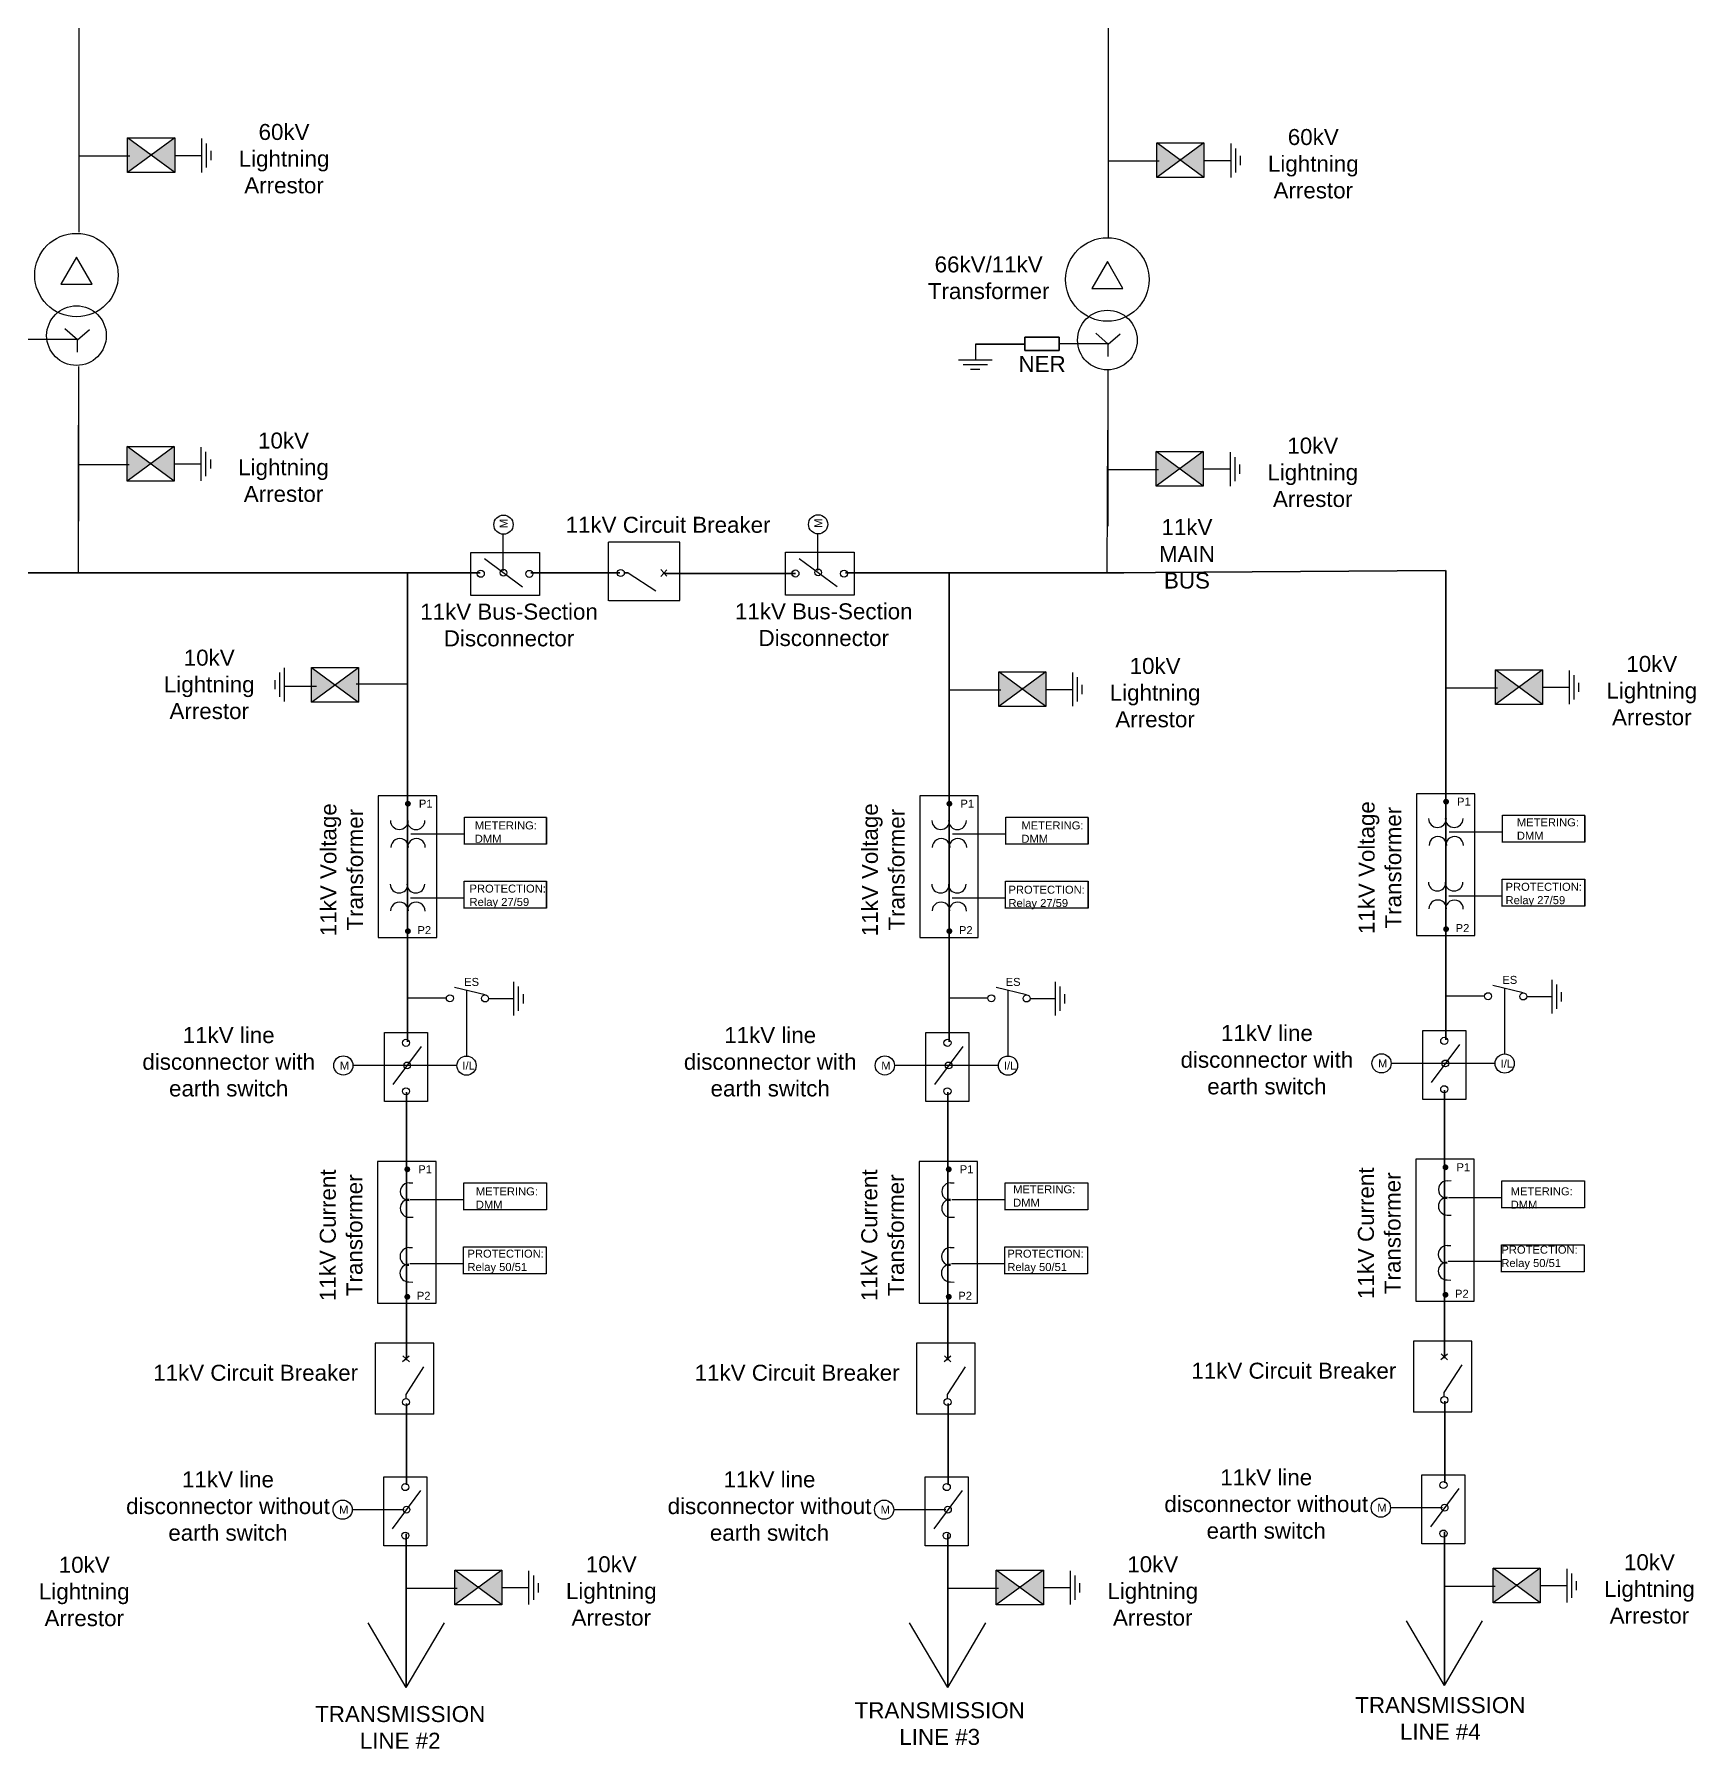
# Model space of a CAD drawing. Header units: millimetres. Extents: x 2286 to 2753, y 1507 to 2073.
# Drawn here: x 2493.1 to 2752.8, y 1507.2 to 1775 of the extents above; entities that cross this region are included whole.
import ezdxf

# ---------------------------------------------------------------- set-up
doc = ezdxf.new("R2010")
doc.units = ezdxf.units.MM
doc.layers.add('Equipment', color=150, linetype='Continuous')
doc.layers.add('LT line', color=3, linetype='Continuous')
doc.styles.get("Standard").update_dxf_attribs({"font": 'arial.ttf'})

# ---------------------------------------------------------------- blocks, each defined once
blk = doc.blocks.new('NER')
at = {"lineweight": 35}
for p, q in [((2647.9, 1725.6), (2647.9, 1727.68)), ((2647.9, 1727.68), (2653.27, 1727.68)), ((2653.27, 1727.68), (2653.27, 1725.6)), ((2647.92, 1726.6), (2640.28, 1726.6)), ((2653.27, 1725.6), (2647.9, 1725.6)), ((2653.91, 1726.6), (2653.91, 1726.6))]:
    blk.add_line(p, q, dxfattribs=at)
blk.add_line((2660.96, 1726.62), (2653.28, 1726.61))
at = {"insert": (2642.41, 1724.73), "char_height": 2.5, "attachment_point": 1}
blk.add_mtext_dynamic_manual_height_columns('\\pxqc;NER', width=16.4088, gutter_width=12.5, heights=[0], dxfattribs=at)

msp = doc.modelspace()

# ---------------------------------------------------------------- hatches: boundary and pattern name
h = msp.add_hatch(color=256)
h.dxf.hatch_style = 1
h.paths.add_polyline_path([(2551.53, 1655.24, 0.417585), (2551.04, 1654.78, 0.417585), (2551.53, 1654.33)])
h.paths.add_polyline_path([(2551.53, 1655.24), (2551.53, 1654.33, 0.395562), (2551.98, 1654.78, 0.395562)])
h = msp.add_hatch(color=256)
h.dxf.hatch_style = 1
h.paths.add_polyline_path([(2636.14, 1655.24, 0.417585), (2635.66, 1654.78, 0.417585), (2636.14, 1654.33)])
h.paths.add_polyline_path([(2636.14, 1655.24), (2636.14, 1654.33, 0.395562), (2636.59, 1654.78, 0.395562)])
h = msp.add_hatch(color=256)
h.dxf.hatch_style = 1
h.paths.add_polyline_path([(2713.76, 1655.56, 0.417585), (2713.28, 1655.1, 0.417585), (2713.76, 1654.65)])
h.paths.add_polyline_path([(2713.76, 1655.56), (2713.76, 1654.65, 0.395562), (2714.21, 1655.1, 0.395562)])
h = msp.add_hatch(color=256)
h.dxf.hatch_style = 1
h.paths.add_polyline_path([(2551.53, 1635.33, 0.417585), (2551.04, 1634.88, 0.417585), (2551.53, 1634.42)])
h.paths.add_polyline_path([(2551.53, 1635.33), (2551.53, 1634.42, 0.395562), (2551.98, 1634.88, 0.395562)])
h = msp.add_hatch(color=256)
h.dxf.hatch_style = 1
h.paths.add_polyline_path([(2636.15, 1635.33, 0.417585), (2635.66, 1634.88, 0.417585), (2636.15, 1634.42)])
h.paths.add_polyline_path([(2636.15, 1635.33), (2636.15, 1634.42, 0.395562), (2636.59, 1634.88, 0.395562)])
h = msp.add_hatch(color=256)
h.dxf.hatch_style = 1
h.paths.add_polyline_path([(2713.76, 1635.65, 0.417585), (2713.28, 1635.19, 0.417585), (2713.76, 1634.74)])
h.paths.add_polyline_path([(2713.76, 1635.65), (2713.76, 1634.74, 0.395562), (2714.21, 1635.19, 0.395562)])
h = msp.add_hatch(color=256)
h.dxf.hatch_style = 1
h.paths.add_polyline_path([(2551.43, 1598.12, 0.417585), (2550.95, 1597.67, 0.417585), (2551.43, 1597.21)])
h.paths.add_polyline_path([(2551.43, 1598.12), (2551.43, 1597.21, 0.395562), (2551.88, 1597.67, 0.395562)])
h = msp.add_hatch(color=256)
h.dxf.hatch_style = 1
h.paths.add_polyline_path([(2636.05, 1598.12, 0.417585), (2635.56, 1597.67, 0.417585), (2636.05, 1597.21)])
h.paths.add_polyline_path([(2636.05, 1598.12), (2636.05, 1597.21, 0.395562), (2636.5, 1597.67, 0.395562)])
h = msp.add_hatch(color=256)
h.dxf.hatch_style = 1
h.paths.add_polyline_path([(2713.67, 1598.44, 0.417585), (2713.18, 1597.98, 0.417585), (2713.67, 1597.53)])
h.paths.add_polyline_path([(2713.67, 1598.44), (2713.67, 1597.53, 0.395562), (2714.11, 1597.98, 0.395562)])
h = msp.add_hatch(color=256)
h.dxf.hatch_style = 1
h.paths.add_polyline_path([(2551.43, 1578.21, 0.417585), (2550.95, 1577.76, 0.417585), (2551.43, 1577.3)])
h.paths.add_polyline_path([(2551.43, 1578.21), (2551.43, 1577.3, 0.395562), (2551.88, 1577.76, 0.395562)])
h = msp.add_hatch(color=256)
h.dxf.hatch_style = 1
h.paths.add_polyline_path([(2636.05, 1578.21, 0.417585), (2635.56, 1577.76, 0.417585), (2636.05, 1577.3)])
h.paths.add_polyline_path([(2636.05, 1578.21), (2636.05, 1577.3, 0.395562), (2636.5, 1577.76, 0.395562)])
h = msp.add_hatch(color=256)
h.dxf.hatch_style = 1
h.paths.add_polyline_path([(2713.67, 1578.53, 0.417585), (2713.18, 1578.08, 0.417585), (2713.67, 1577.62)])
h.paths.add_polyline_path([(2713.67, 1578.53), (2713.67, 1577.62, 0.395562), (2714.12, 1578.08, 0.395562)])
at = {"layer": 'Equipment'}
h = msp.add_hatch(color=0, dxfattribs=at)
h.dxf.hatch_style = 1
h.paths.add_polyline_path([(2515.07, 1758.8), (2511.39, 1756.1), (2515.07, 1753.41)])
h.paths.add_polyline_path([(2511.39, 1756.1), (2507.71, 1758.8), (2507.71, 1753.41)])
h = msp.add_hatch(color=0, dxfattribs=at)
h.dxf.hatch_style = 1
h.paths.add_polyline_path([(2675.9, 1758.01), (2672.22, 1755.32), (2675.9, 1752.62)])
h.paths.add_polyline_path([(2672.22, 1755.32), (2668.55, 1758.01), (2668.55, 1752.62)])
h = msp.add_hatch(color=0, dxfattribs=at)
h.dxf.hatch_style = 1
h.paths.add_polyline_path([(2514.98, 1710.58), (2511.3, 1707.89), (2514.98, 1705.19)])
h.paths.add_polyline_path([(2511.3, 1707.89), (2507.63, 1710.58), (2507.63, 1705.19)])
h = msp.add_hatch(color=0, dxfattribs=at)
h.dxf.hatch_style = 1
h.paths.add_polyline_path([(2675.81, 1709.8), (2672.13, 1707.1), (2675.81, 1704.41)])
h.paths.add_polyline_path([(2672.13, 1707.1), (2668.46, 1709.8), (2668.46, 1704.41)])
h = msp.add_hatch(color=0, dxfattribs=at)
h.dxf.hatch_style = 1
h.paths.add_polyline_path([(2536.42, 1670.65), (2540.1, 1673.34), (2536.42, 1676.04)])
h.paths.add_polyline_path([(2540.1, 1673.34), (2543.77, 1670.65), (2543.77, 1676.04)])
h = msp.add_hatch(color=0, dxfattribs=at)
h.dxf.hatch_style = 1
h.paths.add_polyline_path([(2651.18, 1675.38), (2647.51, 1672.68), (2651.18, 1669.99)])
h.paths.add_polyline_path([(2647.51, 1672.68), (2643.83, 1675.38), (2643.83, 1669.99)])
h = msp.add_hatch(color=0, dxfattribs=at)
h.dxf.hatch_style = 1
h.paths.add_polyline_path([(2728.8, 1675.69), (2725.12, 1673), (2728.8, 1670.3)])
h.paths.add_polyline_path([(2725.12, 1673), (2721.45, 1675.69), (2721.45, 1670.3)])
h = msp.add_hatch(color=0, dxfattribs=at)
h.dxf.hatch_style = 1
h.paths.add_polyline_path([(2566.2, 1535.04), (2562.52, 1532.35), (2566.2, 1529.65)])
h.paths.add_polyline_path([(2562.52, 1532.35), (2558.85, 1535.04), (2558.85, 1529.65)])
h = msp.add_hatch(color=0, dxfattribs=at)
h.dxf.hatch_style = 1
h.paths.add_polyline_path([(2650.81, 1535.04), (2647.14, 1532.35), (2650.81, 1529.65)])
h.paths.add_polyline_path([(2647.14, 1532.35), (2643.46, 1535.04), (2643.46, 1529.65)])
h = msp.add_hatch(color=0, dxfattribs=at)
h.dxf.hatch_style = 1
h.paths.add_polyline_path([(2728.43, 1535.36), (2724.76, 1532.66), (2728.43, 1529.97)])
h.paths.add_polyline_path([(2724.76, 1532.66), (2721.08, 1535.36), (2721.08, 1529.97)])

# ---------------------------------------------------------------- linework, layer by layer
for p, q in [((2500.09, 1825.28), (2500.09, 1744.06)), ((2660.92, 1824.5), (2660.92, 1743.28)), ((2500.14, 1755.98), (2508.06, 1755.98)), ((2515.04, 1756.07), (2519.27, 1756.07)), ((2660.97, 1755.2), (2668.89, 1755.2)), ((2675.87, 1755.29), (2680.11, 1755.29)), ((2499.87, 1727.26), (2497.92, 1728.97)), ((2499.87, 1727.26), (2501.73, 1728.88)), ((2660.96, 1726.58), (2659.01, 1728.28)), ((2660.96, 1726.58), (2662.82, 1728.2)), ((2499.87, 1727.31), (2492.19, 1727.3)), ((2499.87, 1725.32), (2499.87, 1727.26)), ((2640.28, 1724.13), (2640.28, 1726.61)), ((2660.96, 1724.63), (2660.96, 1726.58)), ((2500.05, 1723.1), (2500.05, 1698.94)), ((2660.89, 1722.53), (2660.89, 1698.15)), ((2500.05, 1690.86), (2500.05, 1713.92)), ((2660.8, 1690.86), (2660.89, 1713.14)), ((2500.05, 1707.77), (2507.97, 1707.77)), ((2514.95, 1707.86), (2519.18, 1707.86)), ((2660.89, 1706.98), (2668.81, 1706.98)), ((2675.79, 1707.08), (2680.02, 1707.08)), ((2566.42, 1691.18), (2566.42, 1696.88)), ((2593.99, 1695.66), (2582.88, 1695.66)), ((2582.88, 1686.5), (2582.88, 1695.65)), ((2593.99, 1686.51), (2593.99, 1695.66)), ((2615.59, 1691.23), (2615.59, 1696.93)), ((2585.92, 1690.84), (2590.28, 1688.03)), ((2591.95, 1690.32), (2591.03, 1691.36)), ((2591.97, 1691.33), (2591.06, 1690.3)), ((2582.91, 1686.51), (2593.99, 1686.51)), ((2537.21, 1673.08), (2532.18, 1673.08)), ((2551.35, 1673.46), (2543.43, 1673.46)), ((2636.26, 1672.56), (2644.18, 1672.56)), ((2651.16, 1672.65), (2655.39, 1672.65)), ((2713.88, 1672.88), (2721.8, 1672.88)), ((2728.78, 1672.97), (2733.01, 1672.97)), ((2556.02, 1656.03), (2546.87, 1656.03)), ((2546.87, 1656.03), (2546.87, 1633.87)), ((2556.02, 1633.87), (2556.02, 1656.03)), ((2640.64, 1656.03), (2631.49, 1656.03)), ((2631.49, 1656.03), (2631.49, 1633.87)), ((2640.64, 1633.87), (2640.64, 1656.03)), ((2718.26, 1656.35), (2709.11, 1656.35)), ((2709.11, 1656.35), (2709.11, 1634.19)), ((2718.26, 1634.19), (2718.26, 1656.35)), ((2560.34, 1648.4), (2560.34, 1652.66)), ((2560.34, 1652.66), (2573.17, 1652.66)), ((2644.96, 1648.4), (2644.96, 1652.66)), ((2644.96, 1652.66), (2657.79, 1652.66)), ((2722.58, 1648.72), (2722.58, 1652.98)), ((2722.58, 1652.98), (2735.41, 1652.98)), ((2551.98, 1650.08), (2560.34, 1650.08)), ((2636.6, 1650.08), (2644.96, 1650.08)), ((2714.21, 1650.4), (2722.58, 1650.4)), ((2573.17, 1648.46), (2560.34, 1648.46)), ((2657.79, 1648.46), (2644.96, 1648.46)), ((2735.41, 1648.77), (2722.58, 1648.77)), ((2560.29, 1642.68), (2573.17, 1642.69)), ((2560.29, 1638.41), (2560.29, 1642.68)), ((2644.9, 1642.68), (2657.79, 1642.69)), ((2644.9, 1638.41), (2644.9, 1642.68)), ((2722.52, 1643), (2735.41, 1643.01)), ((2722.52, 1638.73), (2722.52, 1643)), ((2551.92, 1640.1), (2560.29, 1640.1)), ((2636.54, 1640.1), (2644.9, 1640.1)), ((2714.16, 1640.42), (2722.52, 1640.42)), ((2573.17, 1638.46), (2560.29, 1638.47)), ((2657.79, 1638.46), (2644.9, 1638.47)), ((2735.41, 1638.78), (2722.52, 1638.79)), ((2546.87, 1633.87), (2556.02, 1633.87)), ((2631.49, 1633.87), (2640.64, 1633.87)), ((2709.11, 1634.19), (2718.26, 1634.19)), ((2563.58, 1624.92), (2558.8, 1626.1)), ((2648.19, 1624.92), (2643.42, 1626.1)), ((2725.81, 1625.24), (2721.04, 1626.41)), ((2722.93, 1615.69), (2722.93, 1625.89)), ((2551.47, 1624.46), (2557.52, 1624.46)), ((2560.7, 1615.37), (2560.7, 1625.57)), ((2564.07, 1624.33), (2568.04, 1624.33)), ((2636.09, 1624.46), (2642.14, 1624.46)), ((2645.31, 1615.37), (2645.31, 1625.57)), ((2648.68, 1624.33), (2652.66, 1624.33)), ((2713.71, 1624.78), (2719.76, 1624.78)), ((2726.3, 1624.65), (2730.28, 1624.65)), ((2542.89, 1613.93), (2559.2, 1613.93)), ((2627.51, 1613.93), (2643.82, 1613.93)), ((2705.13, 1614.25), (2721.44, 1614.25)), ((2718.16, 1599.23), (2709.01, 1599.23)), ((2709.01, 1599.23), (2709.01, 1577.07)), ((2718.16, 1577.07), (2718.16, 1599.23)), ((2555.92, 1598.91), (2546.77, 1598.91)), ((2546.77, 1598.91), (2546.77, 1576.75)), ((2555.92, 1576.75), (2555.92, 1598.91)), ((2640.54, 1598.91), (2631.39, 1598.91)), ((2631.39, 1598.91), (2631.39, 1576.75)), ((2640.54, 1576.75), (2640.54, 1598.91)), ((2551.7, 1595.56), (2552.28, 1595.58)), ((2560.25, 1591.28), (2560.25, 1595.55)), ((2560.25, 1595.55), (2573.16, 1595.55)), ((2573.16, 1595.55), (2573.16, 1591.34)), ((2636.31, 1595.56), (2636.9, 1595.58)), ((2644.86, 1591.28), (2644.86, 1595.55)), ((2644.86, 1595.55), (2657.78, 1595.55)), ((2657.78, 1595.55), (2657.78, 1591.34)), ((2713.93, 1595.88), (2714.52, 1595.9)), ((2722.48, 1591.6), (2722.48, 1595.86)), ((2722.48, 1595.86), (2735.39, 1595.86)), ((2735.39, 1595.86), (2735.39, 1591.66)), ((2551.88, 1592.96), (2560.25, 1592.96)), ((2573.16, 1591.34), (2560.25, 1591.34)), ((2636.5, 1592.96), (2644.86, 1592.96)), ((2657.78, 1591.34), (2644.86, 1591.34)), ((2714.12, 1593.28), (2722.48, 1593.28)), ((2735.39, 1591.66), (2722.48, 1591.66)), ((2551.7, 1590.19), (2552.31, 1590.18)), ((2636.31, 1590.19), (2636.93, 1590.18)), ((2713.93, 1590.51), (2714.55, 1590.49)), ((2713.89, 1585.75), (2714.48, 1585.77)), ((2722.43, 1581.61), (2722.43, 1585.88)), ((2722.43, 1585.88), (2735.34, 1585.88)), ((2735.34, 1585.88), (2735.34, 1581.67)), ((2551.66, 1585.43), (2552.24, 1585.45)), ((2551.82, 1582.98), (2560.19, 1582.98)), ((2560.19, 1581.3), (2560.19, 1585.56)), ((2560.19, 1585.56), (2573.1, 1585.56)), ((2573.1, 1585.56), (2573.1, 1581.35)), ((2636.27, 1585.43), (2636.86, 1585.45)), ((2636.44, 1582.98), (2644.81, 1582.98)), ((2644.81, 1581.3), (2644.81, 1585.56)), ((2644.81, 1585.56), (2657.72, 1585.56)), ((2657.72, 1585.56), (2657.72, 1581.35)), ((2714.06, 1583.3), (2722.43, 1583.3)), ((2573.1, 1581.35), (2560.19, 1581.35)), ((2657.72, 1581.35), (2644.81, 1581.35)), ((2713.89, 1580.39), (2714.51, 1580.37)), ((2735.34, 1581.67), (2722.43, 1581.67)), ((2551.66, 1580.07), (2552.27, 1580.05)), ((2636.27, 1580.07), (2636.89, 1580.05)), ((2546.77, 1576.75), (2555.92, 1576.75)), ((2631.39, 1576.75), (2640.54, 1576.75)), ((2709.01, 1577.07), (2718.16, 1577.07)), ((2555.54, 1570.52), (2546.39, 1570.52)), ((2546.39, 1570.52), (2546.39, 1559.41)), ((2555.54, 1559.44), (2555.54, 1570.52)), ((2640.16, 1570.52), (2631.01, 1570.52)), ((2631.01, 1570.52), (2631.01, 1559.41)), ((2640.16, 1559.44), (2640.16, 1570.52)), ((2717.78, 1570.84), (2708.63, 1570.84)), ((2708.63, 1570.84), (2708.63, 1559.73)), ((2717.78, 1559.76), (2717.78, 1570.84)), ((2551.73, 1568.48), (2550.69, 1567.57)), ((2550.72, 1568.51), (2551.75, 1567.6)), ((2636.35, 1568.48), (2635.31, 1567.57)), ((2635.34, 1568.51), (2636.36, 1567.6)), ((2713.97, 1568.8), (2712.93, 1567.89)), ((2712.96, 1568.82), (2713.98, 1567.92)), ((2713.46, 1562.8), (2716.26, 1567.14)), ((2551.23, 1562.49), (2554.02, 1566.82)), ((2635.84, 1562.49), (2638.64, 1566.82)), ((2551.23, 1561.78), (2551.23, 1562.49)), ((2635.84, 1561.78), (2635.84, 1562.49)), ((2713.46, 1562.1), (2713.46, 1562.8)), ((2555.55, 1559.41), (2546.4, 1559.41)), ((2640.17, 1559.41), (2631.02, 1559.41)), ((2717.79, 1559.73), (2708.63, 1559.73)), ((2542.78, 1544.53), (2550.94, 1544.53)), ((2627.4, 1544.53), (2635.55, 1544.53)), ((2705.02, 1544.84), (2713.17, 1544.84)), ((2551.27, 1532.23), (2559.19, 1532.23)), ((2566.17, 1532.32), (2570.4, 1532.32)), ((2635.89, 1532.23), (2643.81, 1532.23)), ((2650.79, 1532.32), (2655.02, 1532.32)), ((2713.51, 1532.55), (2721.43, 1532.55)), ((2728.41, 1532.64), (2732.64, 1532.64)), ((2551.26, 1516.73), (2545.3, 1526.8)), ((2551.26, 1516.73), (2557.22, 1526.8)), ((2635.88, 1516.73), (2629.92, 1526.8)), ((2635.88, 1516.73), (2641.84, 1526.8)), ((2713.5, 1517.05), (2707.54, 1527.12)), ((2713.5, 1517.05), (2719.46, 1527.12))]:
    msp.add_line(p, q)
at = {"lineweight": 35}
for p, q in [((2498.13, 1690.84), (2424.03, 1690.84)), ((2562.81, 1690.86), (2498.13, 1690.86)), ((2551.46, 1690.89), (2551.46, 1617.57)), ((2570.71, 1690.85), (2584.63, 1690.85)), ((2585.92, 1690.84), (2585.31, 1690.84)), ((2591.44, 1690.75), (2612.1, 1690.75)), ((2663.38, 1690.85), (2619.87, 1690.85)), ((2636.08, 1690.89), (2636.08, 1617.57)), ((2660.8, 1690.86), (2713.68, 1691.24)), ((2713.7, 1691.2), (2713.7, 1617.89)), ((2573.17, 1652.63), (2573.17, 1648.47)), ((2657.79, 1652.63), (2657.79, 1648.47)), ((2735.41, 1652.95), (2735.41, 1648.79)), ((2573.17, 1642.69), (2573.17, 1638.46)), ((2657.79, 1642.69), (2657.79, 1638.46)), ((2735.41, 1643.01), (2735.41, 1638.78)), ((2551.28, 1609.72), (2551.28, 1567.84)), ((2635.9, 1609.72), (2635.9, 1567.84)), ((2713.52, 1610.04), (2713.52, 1568.16)), ((2551.3, 1561.11), (2551.3, 1548.38)), ((2635.92, 1561.11), (2635.92, 1548.38)), ((2713.54, 1561.43), (2713.54, 1548.7)), ((2551.25, 1540.73), (2551.25, 1516.72)), ((2635.87, 1540.73), (2635.87, 1516.72)), ((2713.49, 1541.05), (2713.49, 1517.04))]:
    msp.add_line(p, q, dxfattribs=at)
for centre in [(2566.45, 1698.38), (2615.62, 1698.43), (2541.42, 1613.9), (2560.67, 1613.87), (2626.04, 1613.9), (2645.29, 1613.87), (2703.66, 1614.22), (2722.91, 1614.19), (2541.31, 1544.49), (2625.93, 1544.49), (2703.55, 1544.81)]:
    msp.add_circle(centre, 1.5)
at = {"layer": 'Equipment', "color": 0}
for p, q in [((2515.07, 1758.8), (2507.71, 1753.41)), ((2515.07, 1753.41), (2507.71, 1758.8)), ((2675.9, 1758.01), (2668.55, 1752.62)), ((2675.9, 1752.62), (2668.55, 1758.01)), ((2511.53, 1756.2), (2511.25, 1756.2)), ((2672.37, 1755.42), (2672.08, 1755.42)), ((2514.98, 1710.58), (2507.63, 1705.19)), ((2514.98, 1705.19), (2507.63, 1710.58)), ((2675.81, 1709.8), (2668.46, 1704.41)), ((2675.81, 1704.41), (2668.46, 1709.8)), ((2511.44, 1707.99), (2511.16, 1707.99)), ((2672.28, 1707.21), (2671.99, 1707.21)), ((2563.48, 1693.08), (2569.42, 1688.66)), ((2612.65, 1693.12), (2618.59, 1688.71)), ((2536.42, 1670.65), (2543.77, 1676.04)), ((2536.42, 1676.04), (2543.77, 1670.65)), ((2651.18, 1675.38), (2643.83, 1669.99)), ((2651.18, 1669.99), (2643.83, 1675.38)), ((2728.8, 1675.69), (2721.45, 1670.3)), ((2728.8, 1670.3), (2721.45, 1675.69)), ((2647.65, 1672.79), (2647.36, 1672.79)), ((2725.27, 1673.1), (2724.98, 1673.1)), ((2553.6, 1616.88), (2549.18, 1610.93)), ((2638.22, 1616.88), (2633.8, 1610.93)), ((2715.84, 1617.19), (2711.42, 1611.25)), ((2553.49, 1547.47), (2549.07, 1541.52)), ((2638.11, 1547.47), (2633.69, 1541.52)), ((2715.73, 1547.79), (2711.31, 1541.84)), ((2566.2, 1535.04), (2558.85, 1529.65)), ((2566.2, 1529.65), (2558.85, 1535.04)), ((2650.81, 1535.04), (2643.46, 1529.65)), ((2650.81, 1529.65), (2643.46, 1535.04)), ((2728.43, 1535.36), (2721.08, 1529.97)), ((2728.43, 1529.97), (2721.08, 1535.36)), ((2562.66, 1532.45), (2562.38, 1532.45)), ((2647.28, 1532.45), (2647, 1532.45)), ((2724.9, 1532.77), (2724.62, 1532.77))]:
    msp.add_line(p, q, dxfattribs=at)
for points in [[(2515.07, 1758.8), (2515.07, 1753.41), (2507.71, 1753.41), (2507.71, 1758.8)], [(2675.9, 1758.01), (2675.9, 1752.62), (2668.55, 1752.62), (2668.55, 1758.01)], [(2499.72, 1740.18), (2497.29, 1735.96), (2502.16, 1735.96)], [(2660.81, 1739.49), (2658.38, 1735.27), (2663.25, 1735.27)], [(2514.98, 1710.58), (2514.98, 1705.19), (2507.63, 1705.19), (2507.63, 1710.58)], [(2675.81, 1709.8), (2675.81, 1704.41), (2668.46, 1704.41), (2668.46, 1709.8)], [(2561.32, 1687.33), (2561.32, 1694.05), (2572.09, 1694.05), (2572.09, 1687.33)], [(2610.5, 1687.38), (2610.5, 1694.09), (2621.26, 1694.09), (2621.26, 1687.38)], [(2536.42, 1670.65), (2536.42, 1676.04), (2543.77, 1676.04), (2543.77, 1670.65)], [(2651.18, 1675.38), (2651.18, 1669.99), (2643.83, 1669.99), (2643.83, 1675.38)], [(2728.8, 1675.69), (2728.8, 1670.3), (2721.45, 1670.3), (2721.45, 1675.69)], [(2547.85, 1619.03), (2554.57, 1619.03), (2554.57, 1608.26), (2547.85, 1608.26)], [(2632.47, 1619.03), (2639.19, 1619.03), (2639.19, 1608.26), (2632.47, 1608.26)], [(2710.09, 1619.34), (2716.81, 1619.34), (2716.81, 1608.58), (2710.09, 1608.58)], [(2547.74, 1549.62), (2554.46, 1549.62), (2554.46, 1538.85), (2547.74, 1538.85)], [(2632.36, 1549.62), (2639.07, 1549.62), (2639.07, 1538.85), (2632.36, 1538.85)], [(2709.98, 1549.94), (2716.69, 1549.94), (2716.69, 1539.17), (2709.98, 1539.17)], [(2566.2, 1535.04), (2566.2, 1529.65), (2558.85, 1529.65), (2558.85, 1535.04)], [(2650.81, 1535.04), (2650.81, 1529.65), (2643.46, 1529.65), (2643.46, 1535.04)], [(2728.43, 1535.36), (2728.43, 1529.97), (2721.08, 1529.97), (2721.08, 1535.36)]]:
    msp.add_lwpolyline(points, close=True, dxfattribs=at)
for centre, radius in [((2499.72, 1737.37), 6.52), ((2660.81, 1736.68), 6.52), ((2499.72, 1727.91), 4.66), ((2660.81, 1727.22), 4.66), ((2562.9, 1690.71), 0.55), ((2566.45, 1690.87), 0.525), ((2570.49, 1690.69), 0.55), ((2584.78, 1690.83), 0.55), ((2612.07, 1690.75), 0.55), ((2615.62, 1690.92), 0.525), ((2619.66, 1690.73), 0.55), ((2558.07, 1624.39), 0.55), ((2563.57, 1624.36), 0.55), ((2642.69, 1624.39), 0.55), ((2648.19, 1624.36), 0.55), ((2720.31, 1624.71), 0.55), ((2725.81, 1624.68), 0.55), ((2551.21, 1617.43), 0.55), ((2635.83, 1617.43), 0.55), ((2713.45, 1617.74), 0.55), ((2551.39, 1613.9), 0.525), ((2636.01, 1613.9), 0.525), ((2713.63, 1614.22), 0.525), ((2551.21, 1609.86), 0.55), ((2635.83, 1609.86), 0.55), ((2713.45, 1610.18), 0.55), ((2551.22, 1561.31), 0.55), ((2635.84, 1561.31), 0.55), ((2713.46, 1561.63), 0.55), ((2551.1, 1548.02), 0.55), ((2635.72, 1548.02), 0.55), ((2713.34, 1548.34), 0.55), ((2551.28, 1544.5), 0.525), ((2635.9, 1544.5), 0.525), ((2713.52, 1544.81), 0.525), ((2551.1, 1540.45), 0.55), ((2635.72, 1540.45), 0.55), ((2713.34, 1540.77), 0.55)]:
    msp.add_circle(centre, radius, dxfattribs=at)
for centre, radius, start, end in [((2550.17, 1652.15), 1.39, 179.9015, 359.9015), ((2552.78, 1652.14), 1.39, 179.9015, 359.9015), ((2634.78, 1652.15), 1.39, 179.9015, 359.9015), ((2637.39, 1652.14), 1.39, 179.9015, 359.9015), ((2712.4, 1652.46), 1.39, 179.9015, 359.9015), ((2715.01, 1652.46), 1.39, 179.9015, 359.9015), ((2550.23, 1647.94), 1.39, 359.9015, 179.9015), ((2552.84, 1647.94), 1.39, 359.9015, 179.9015), ((2634.85, 1647.94), 1.39, 359.9015, 179.9015), ((2637.46, 1647.94), 1.39, 359.9015, 179.9015), ((2712.47, 1648.26), 1.39, 359.9015, 179.9015), ((2715.08, 1648.26), 1.39, 359.9015, 179.9015), ((2550.13, 1642.23), 1.39, 179.9015, 359.9015), ((2552.74, 1642.23), 1.39, 179.9015, 359.9015), ((2634.75, 1642.23), 1.39, 179.9015, 359.9015), ((2637.36, 1642.23), 1.39, 179.9015, 359.9015), ((2712.37, 1642.55), 1.39, 179.9015, 359.9015), ((2714.98, 1642.54), 1.39, 179.9015, 359.9015), ((2550.2, 1638.03), 1.39, 359.9015, 179.9015), ((2552.81, 1638.02), 1.39, 359.9015, 179.9015), ((2634.82, 1638.03), 1.39, 359.9015, 179.9015), ((2637.43, 1638.02), 1.39, 359.9015, 179.9015), ((2712.44, 1638.35), 1.39, 359.9015, 179.9015), ((2715.05, 1638.34), 1.39, 359.9015, 179.9015), ((2551.7, 1594.18), 1.38, 89.3953, 270.4059), ((2636.31, 1594.18), 1.38, 89.3953, 270.4059), ((2713.93, 1594.5), 1.38, 89.3953, 270.4059), ((2551.7, 1591.58), 1.39, 89.9015, 269.9015), ((2636.32, 1591.58), 1.39, 89.9015, 269.9015), ((2713.94, 1591.9), 1.39, 89.9015, 269.9015), ((2713.89, 1584.37), 1.38, 89.3953, 270.4059), ((2551.66, 1584.05), 1.38, 89.3953, 270.4059), ((2636.27, 1584.05), 1.38, 89.3953, 270.4059), ((2713.9, 1581.77), 1.39, 89.9015, 269.9015), ((2551.66, 1581.46), 1.39, 89.9015, 269.9015), ((2636.28, 1581.46), 1.39, 89.9015, 269.9015)]:
    msp.add_arc(centre, radius, start, end, dxfattribs=at)
at = {"layer": 'LT line', "color": 0}
for p, q in [((2519.3, 1753.42), (2519.3, 1758.69)), ((2520.04, 1754.16), (2520.04, 1757.95)), ((2680.14, 1752.64), (2680.14, 1757.91)), ((2680.87, 1753.38), (2680.87, 1757.17)), ((2520.77, 1755.34), (2520.77, 1756.77)), ((2681.61, 1754.55), (2681.61, 1755.99)), ((2637.53, 1724.15), (2642.81, 1724.15)), ((2638.28, 1723.41), (2642.06, 1723.41)), ((2639.45, 1722.68), (2640.89, 1722.68)), ((2519.21, 1705.21), (2519.21, 1710.48)), ((2519.95, 1705.95), (2519.95, 1709.74)), ((2680.05, 1704.42), (2680.05, 1709.7)), ((2680.78, 1705.17), (2680.78, 1708.95)), ((2520.69, 1707.13), (2520.69, 1708.56)), ((2681.52, 1706.34), (2681.52, 1707.78)), ((2530.71, 1674.1), (2530.71, 1672.67)), ((2531.45, 1675.28), (2531.45, 1671.49)), ((2532.19, 1676.02), (2532.19, 1670.75)), ((2655.42, 1670), (2655.42, 1675.27)), ((2656.15, 1670.74), (2656.15, 1674.53)), ((2733.04, 1670.32), (2733.04, 1675.59)), ((2733.77, 1671.06), (2733.77, 1674.85)), ((2656.89, 1671.92), (2656.89, 1673.36)), ((2734.51, 1672.24), (2734.51, 1673.67)), ((2568.07, 1621.68), (2568.07, 1626.95)), ((2568.81, 1622.42), (2568.81, 1626.21)), ((2652.69, 1621.68), (2652.69, 1626.95)), ((2653.43, 1622.42), (2653.43, 1626.21)), ((2730.31, 1621.99), (2730.31, 1627.27)), ((2731.05, 1622.74), (2731.05, 1626.52)), ((2569.55, 1623.6), (2569.55, 1625.03)), ((2654.16, 1623.6), (2654.16, 1625.03)), ((2731.78, 1623.91), (2731.78, 1625.35)), ((2570.43, 1529.67), (2570.43, 1534.94)), ((2655.05, 1529.67), (2655.05, 1534.94)), ((2732.67, 1529.98), (2732.67, 1535.26)), ((2571.17, 1530.41), (2571.17, 1534.2)), ((2571.91, 1531.58), (2571.91, 1533.02)), ((2655.79, 1530.41), (2655.79, 1534.2)), ((2656.52, 1531.58), (2656.52, 1533.02)), ((2733.41, 1530.73), (2733.41, 1534.51)), ((2734.14, 1531.9), (2734.14, 1533.34))]:
    msp.add_line(p, q, dxfattribs=at)

# ---------------------------------------------------------------- block references
at = {"lineweight": 35}
msp.add_blockref('NER', (0, 0), dxfattribs=at)

# ---------------------------------------------------------------- texts
at = {"attachment_point": 1}
for s, width, gutter_width, heights, insert, char_height in [('\\pxqc;60kV Lightning Arrestor', 16.4088, 12.5, [0], (2523.95, 1760.98), 2.5), ('\\pxqc;60kV Lightning Arrestor', 16.4088, 12.5, [0], (2684.79, 1760.19), 2.5), ('\\pxqc;66kV/11kV Transformer', 16.4088, 12.5, [0], (2634.06, 1740.29), 2.5), ('\\pxqc;10kV Lightning Arrestor', 16.4088, 12.5, [0], (2523.87, 1712.77), 2.5), ('\\pxqc;10kV Lightning Arrestor', 16.4088, 12.5, [0], (2684.7, 1711.98), 2.5), ('\\pxqc;11kV Circuit Breaker', 32.6282, 12.5, [3.27], (2575.85, 1699.61), 2.5), ('\\pxqc;11kV MAIN BUS', 16.6427, 12.5, [9.95], (2664.93, 1699.24), 2.5), ('\\pxqc;11kV Bus-Section Disconnector', 32.6282, 12.5, [9.25], (2551, 1686.04), 2.5), ('\\pxqc;11kV Bus-Section Disconnector', 32.6282, 12.5, [9.25], (2600.18, 1686.09), 2.5), ('\\pxqc;10kV Lightning Arrestor', 16.4088, 12.5, [0], (2512.26, 1678.85), 2.5), ('\\pxqc;10kV Lightning Arrestor', 16.4088, 12.5, [0], (2660.07, 1677.56), 2.5), ('\\pxqc;10kV Lightning Arrestor', 16.4088, 12.5, [0], (2737.69, 1677.88), 2.5), ('P1', 1.137, 6.25, [0], (2553.23, 1655.42), 1.25), ('P1', 1.137, 6.25, [0], (2637.85, 1655.42), 1.25), ('P1', 1.137, 6.25, [0], (2715.46, 1655.74), 1.25), ('P2', 1.137, 6.25, [0], (2553, 1635.66), 1.25), ('P2', 1.137, 6.25, [0], (2637.62, 1635.66), 1.25), ('P2', 1.137, 6.25, [0], (2715.24, 1635.98), 1.25), ('ES', 0.4788, 6.25, [0], (2560.3, 1627.57), 1.25), ('ES', 0.4788, 6.25, [0], (2644.92, 1627.57), 1.25), ('ES', 0.4788, 6.25, [0], (2722.54, 1627.89), 1.25), ('\\pxqc;11kV line disconnector with earth switch', 32.6282, 12.5, [17.45], (2507.19, 1619.89), 2.5), ('\\pxqc;11kV line disconnector with earth switch', 32.6282, 12.5, [17.45], (2591.81, 1619.89), 2.5), ('\\pxqc;11kV line disconnector with earth switch', 32.6282, 12.5, [17.45], (2669.43, 1620.21), 2.5), ('M', 0.4788, 6.25, [0], (2540.87, 1614.51), 1.25), ('I/L', 1.25, 6.25, [0], (2560.03, 1614.48), 1.25), ('M', 0.4788, 6.25, [0], (2625.49, 1614.51), 1.25), ('I/L', 1.25, 6.25, [0], (2644.65, 1614.48), 1.25), ('M', 0.4788, 6.25, [0], (2703.11, 1614.83), 1.25), ('I/L', 1.25, 6.25, [0], (2722.27, 1614.8), 1.25), ('P1', 1.137, 6.25, [0], (2553.13, 1598.3), 1.25), ('P1', 1.137, 6.25, [0], (2637.75, 1598.3), 1.25), ('P1', 1.137, 6.25, [0], (2715.37, 1598.62), 1.25), ('P2', 1.137, 6.25, [0], (2552.91, 1578.54), 1.25), ('P2', 1.137, 6.25, [0], (2637.52, 1578.54), 1.25), ('P2', 1.137, 6.25, [0], (2715.14, 1578.86), 1.25), ('\\pxqc;11kV Circuit Breaker', 32.6282, 12.5, [3.85], (2511.4, 1567.14), 2.5), ('\\pxqc;11kV Circuit Breaker', 32.6282, 12.5, [3.85], (2596.02, 1567.14), 2.5), ('\\pxqc;11kV Circuit Breaker', 32.6282, 12.5, [3.85], (2673.64, 1567.46), 2.5), ('\\pxqc;11kV line disconnector without earth switch', 32.6282, 12.5, [17.45], (2669.32, 1550.8), 2.5), ('\\pxqc;11kV line disconnector without earth switch', 32.6282, 12.5, [17.45], (2507.08, 1550.48), 2.5), ('\\pxqc;11kV line disconnector without earth switch', 32.6282, 12.5, [17.45], (2591.7, 1550.48), 2.5), ('M', 0.4788, 6.25, [0], (2703, 1545.42), 1.25), ('M', 0.4788, 6.25, [0], (2540.76, 1545.1), 1.25), ('M', 0.4788, 6.25, [0], (2625.38, 1545.1), 1.25), ('\\pxqc;10kV Lightning Arrestor', 16.4088, 12.5, [0], (2737.32, 1537.54), 2.5), ('\\pxqc;10kV Lightning Arrestor', 16.4088, 12.5, [0], (2492.73, 1537.14), 2.5), ('\\pxqc;10kV Lightning Arrestor', 16.4088, 12.5, [0], (2575.09, 1537.22), 2.5), ('\\pxqc;10kV Lightning Arrestor', 16.4088, 12.5, [0], (2659.7, 1537.22), 2.5), ('\\pxqc;TRANSMISSION LINE #2', 16.4088, 12.5, [0], (2542.1, 1513.82), 2.5), ('\\pxqc;TRANSMISSION LINE #3', 16.4088, 12.5, [0], (2626.41, 1514.42), 2.5), ('\\pxqc;TRANSMISSION LINE #4', 16.4088, 12.5, [0], (2704.64, 1515.22), 2.5)]:
    msp.add_mtext_dynamic_manual_height_columns(s, width=width, gutter_width=gutter_width, heights=heights, dxfattribs=dict(at, insert=insert, char_height=char_height))
at = {"attachment_point": 1, "rotation": 90}
for s, width, gutter_width, heights, insert, char_height in [('M', 0.4788, 6.25, [0], (2565.84, 1697.83), 1.25), ('M', 0.4788, 6.25, [0], (2615.01, 1697.88), 1.25), ('\\pxqc;11kV Voltage Transformer', 32.6282, 12.5, [8.45], (2537.83, 1628.16), 2.5), ('\\pxqc;11kV Voltage Transformer', 32.6282, 12.5, [8.45], (2622.45, 1628.16), 2.5), ('\\pxqc;11kV Voltage Transformer', 32.6282, 12.5, [8.45], (2700.07, 1628.48), 2.5), ('\\pxqc;11kV Current Transformer', 32.6282, 12.5, [8.45], (2537.74, 1571.05), 2.5), ('\\pxqc;11kV Current Transformer', 32.6282, 12.5, [8.45], (2622.36, 1571.05), 2.5), ('\\pxqc;11kV Current Transformer', 32.6282, 12.5, [8.45], (2699.97, 1571.36), 2.5)]:
    msp.add_mtext_dynamic_manual_height_columns(s, width=width, gutter_width=gutter_width, heights=heights, dxfattribs=dict(at, insert=insert, char_height=char_height))
at = {"char_height": 1.25, "attachment_point": 1}
for s, insert, width in [('METERING: DMM', (2561.97, 1652.02), 8.9777), ('METERING: DMM', (2647.38, 1652.02), 8.9777), ('METERING: DMM', (2724.81, 1652.5), 8.9777), ('PROTECTION: Relay 27/59', (2561.14, 1642.15), 11.1698), ('PROTECTION: Relay 27/59', (2645.36, 1641.98), 11.1698), ('PROTECTION: Relay 27/59', (2723.04, 1642.43), 11.1698), ('METERING: DMM', (2562.13, 1594.85), 8.9777), ('METERING: DMM', (2646.09, 1595.17), 8.9777), ('METERING: DMM', (2723.84, 1594.86), 8.9777), ('PROTECTION: Relay 50/51', (2722.39, 1585.74), 11.1698), ('PROTECTION: Relay 50/51', (2560.82, 1585.12), 11.1698), ('PROTECTION: Relay 50/51', (2645.19, 1585.12), 11.1698)]:
    msp.add_mtext(s, dxfattribs=dict(at, insert=insert, width=width))

doc.saveas('drawing.dxf')
